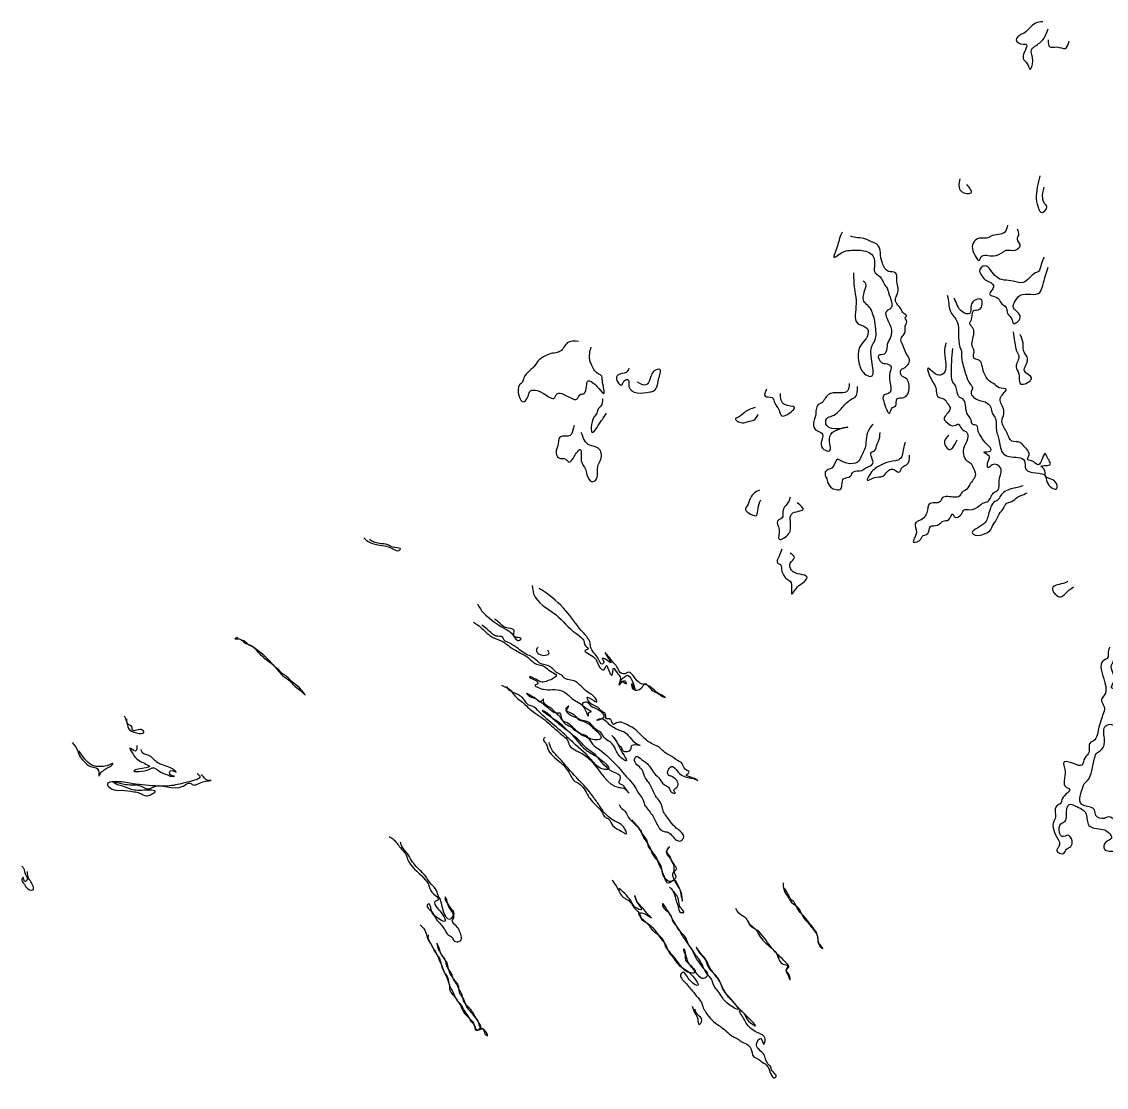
# Model space of a CAD drawing. Header units: metres. Extents: x 0 to 100, y 0 to 141.
# Drawn here: x 40.4 to 59.73, y 116.03 to 135.02 of the extents above; entities that cross this region are included whole.
import ezdxf

# ---------------------------------------------------------------- set-up
doc = ezdxf.new("R2010")
doc.units = ezdxf.units.M

msp = doc.modelspace()

# ---------------------------------------------------------------- linework, layer by layer
for points in [[(58.6, 135.025), (58.475, 135), (58.275, 134.825), (58.225, 134.8), (58.125, 134.7), (58.25, 134.625), (58.3, 134.625), (58.25, 134.375), (58.325, 134.275), (58.375, 134.175), (58.425, 134.325), (58.4, 134.525), (58.55, 134.65), (58.7, 134.9)], [(58.7, 134.7), (58.725, 134.575), (58.85, 134.575), (59, 134.55), (59.075, 134.675)], [(58.55, 132.275), (58.525, 132.175), (58.5, 131.775), (58.525, 131.7), (58.575, 131.625), (58.675, 131.725), (58.625, 131.8), (58.6, 131.875), (58.625, 132.075)], [(57.125, 132.225), (57.15, 132), (57.325, 131.975), (57.25, 132.125)], [(57.975, 131.4), (57.925, 131.275), (57.675, 131.2), (57.625, 131.175), (57.425, 131.15), (57.35, 131.05), (57.375, 130.9), (57.475, 130.775), (57.5, 130.825), (57.725, 130.85), (57.9, 130.925), (57.95, 130.95), (58.1, 130.95), (58.15, 130.975), (58.2, 131.025), (58.15, 131.15), (58.175, 131.225), (58.15, 131.325)], [(55.025, 131.275), (55, 131.225), (54.925, 130.975), (54.875, 130.825), (55.05, 130.925), (55.2, 130.95), (55.35, 130.95), (55.475, 130.925), (55.575, 130.85), (55.6, 130.65), (55.6, 130.575), (55.7, 130.475), (55.75, 130.4), (55.775, 130.35), (55.825, 130.275), (55.85, 130.2), (55.875, 129.9), (55.825, 129.875), (55.875, 129.625), (55.9, 129.45), (55.85, 129.325), (55.825, 129.25), (55.775, 129.1), (55.675, 129.075), (55.725, 128.95), (55.825, 128.925), (55.9, 128.875), (55.875, 128.775), (55.85, 128.4), (55.775, 128.375), (55.775, 128.225), (55.875, 128.05), (55.925, 128.15), (55.975, 128.175), (56, 128.3), (56.125, 128.325), (56.15, 128.675), (56.1, 128.7), (56.075, 128.825), (56.125, 128.85), (56.225, 129), (56.175, 129.1), (56.1, 129.275), (56.075, 129.375), (56.125, 129.45), (56.15, 129.525), (56.15, 129.6), (56.175, 129.7), (56.15, 129.75), (56.175, 129.775), (56.125, 129.825), (56.075, 129.9), (56, 130), (55.975, 130.05), (56.025, 130.225), (56, 130.4), (55.975, 130.55), (55.85, 130.575), (55.75, 130.7), (55.725, 130.775), (55.7, 130.95), (55.675, 131.025), (55.5, 131.125), (55.45, 131.15), (55.3, 131.175), (55.175, 131.2)], [(58.625, 130.825), (58.575, 130.7), (58.525, 130.575), (58.475, 130.55), (58.25, 130.375), (58.075, 130.4), (57.775, 130.475), (57.75, 130.5), (57.65, 130.625), (57.575, 130.675), (57.475, 130.575), (57.5, 130.525), (57.575, 130.425), (57.675, 130.375), (57.725, 130.3), (57.65, 130.175), (57.825, 130.075), (57.85, 130.025), (57.95, 129.925), (57.975, 129.825), (58.05, 129.725), (58.075, 129.65), (58.2, 129.75), (58.15, 129.85), (58.075, 129.95), (58.1, 130.025), (58.2, 130.15), (58.55, 130.2), (58.6, 130.325), (58.65, 130.5), (58.7, 130.65)], [(55.225, 130.55), (55.25, 130.225), (55.275, 130), (55.3, 129.65), (55.45, 129.575), (55.475, 129.55), (55.475, 129.425), (55.45, 129.375), (55.35, 129.25), (55.325, 128.95), (55.425, 128.75), (55.525, 128.7), (55.55, 129.225), (55.6, 129.325), (55.625, 129.4), (55.625, 129.55), (55.6, 129.725), (55.575, 129.8), (55.55, 129.875), (55.5, 129.95), (55.425, 130.025), (55.425, 130.225), (55.45, 130.35), (55.4, 130.4)], [(56.9, 130.15), (56.925, 130), (56.95, 129.875), (56.975, 129.825), (57.05, 129.725), (57.075, 129.675), (57.125, 129.225), (57.15, 129.15), (57.15, 129.075), (57.175, 128.925), (57.25, 128.675), (57.3, 128.575), (57.35, 128.5), (57.325, 128.425), (57.475, 128.275), (57.575, 128.25), (57.675, 128.15), (57.7, 128.05), (57.75, 127.975), (57.775, 127.75), (57.8, 127.65), (57.825, 127.55), (57.9, 127.325), (58, 127.275), (58.275, 127.2), (58.3, 127.05), (58.65, 126.925), (58.675, 126.825), (58.85, 126.7), (58.825, 126.825), (58.65, 126.925), (58.625, 127.05), (58.575, 127.1), (58.725, 127.125), (58.675, 127.275), (58.65, 127.325), (58.525, 127.125), (58.4, 127.2), (58.325, 127.225), (58.35, 127.275), (58.25, 127.475), (58.2, 127.525), (58.05, 127.55), (57.975, 127.675), (57.95, 127.725), (57.875, 127.925), (57.9, 128), (57.9, 128.125), (57.85, 128.325), (57.95, 128.475), (57.825, 128.5), (57.725, 128.575), (57.675, 128.6), (57.575, 128.725), (57.55, 128.775), (57.45, 129), (57.375, 129.025), (57.375, 129.175), (57.35, 129.225), (57.375, 129.475), (57.35, 129.575), (57.3, 129.65), (57.325, 129.7), (57.375, 129.875), (57.475, 129.9), (57.5, 130.075), (57.375, 130.05), (57.325, 129.975), (57.3, 129.825), (57.175, 129.85), (57.075, 129.975), (57.025, 130.1)], [(58.075, 129.5), (58.1, 129.325), (58.15, 129.125), (58.175, 129.075), (58.125, 128.875), (58.175, 128.75), (58.2, 128.575), (58.375, 128.625), (58.4, 128.675), (58.275, 128.8), (58.3, 128.9), (58.325, 129.05), (58.275, 129.125), (58.25, 129.3), (58.2, 129.45)], [(50.325, 129.325), (50.125, 129.3), (50, 129.15), (49.925, 129.125), (49.8, 129.1), (49.7, 129.05), (49.6, 128.975), (49.55, 128.9), (49.45, 128.8), (49.35, 128.675), (49.325, 128.6), (49.275, 128.55), (49.35, 128.25), (49.425, 128.35), (49.45, 128.425), (49.7, 128.4), (49.9, 128.325), (49.925, 128.375), (50.175, 128.325), (50.3, 128.3), (50.35, 128.375), (50.425, 128.4), (50.5, 128.625), (50.6, 128.575), (50.65, 128.525), (50.775, 128.4), (50.75, 128.625), (50.725, 128.725), (50.675, 128.75), (50.55, 128.925), (50.525, 129), (50.55, 129.225)], [(56.875, 129.3), (56.85, 129.125), (56.825, 128.75), (56.75, 128.725), (56.55, 128.85), (56.6, 128.675), (56.7, 128.475), (56.725, 128.35), (56.875, 128.275), (56.9, 128.225), (56.95, 128.15), (56.925, 128.075), (56.85, 127.925), (56.875, 127.9), (57.025, 127.825), (57.1, 127.85), (57.15, 127.775), (57.25, 127.7), (57.25, 127.55), (57.2, 127.45), (57.25, 127.2), (57.325, 127.15), (57.35, 127.1), (57.4, 126.95), (57.3, 126.775), (57.225, 126.675), (57.175, 126.65), (57.125, 126.575), (57, 126.55), (56.8, 126.525), (56.775, 126.475), (56.575, 126.425), (56.55, 126.35), (56.475, 126.175), (56.325, 126.075), (56.35, 125.925), (56.3, 125.75), (56.425, 125.8), (56.45, 125.85), (56.55, 125.9), (56.6, 126.025), (56.725, 126.05), (56.825, 126.125), (56.925, 126.15), (57, 126.25), (57.025, 126.2), (57.15, 126.25), (57.2, 126.325), (57.3, 126.325), (57.475, 126.4), (57.55, 126.45), (57.625, 126.475), (57.675, 126.55), (57.725, 126.625), (57.8, 126.675), (57.825, 126.85), (57.85, 127.075), (57.7, 127.125), (57.625, 127.075), (57.625, 127.175), (57.65, 127.275), (57.55, 127.35), (57.675, 127.375), (57.6, 127.5), (57.575, 127.525), (57.475, 127.675), (57.45, 127.725), (57.425, 127.825), (57.35, 127.85), (57.325, 127.925), (57.25, 128.05), (57.175, 128.3), (57.125, 128.325), (57.075, 128.425), (57.05, 128.525), (57, 128.6), (56.975, 128.725), (57, 129.2)], [(51.225, 128.85), (51.175, 128.775), (51.025, 128.725), (51, 128.675), (51.1, 128.55), (51.125, 128.6), (51.2, 128.65), (51.225, 128.525), (51.6, 128.425), (51.675, 128.45), (51.725, 128.525), (51.75, 128.65), (51.775, 128.825), (51.675, 128.8), (51.625, 128.725), (51.525, 128.55), (51.375, 128.6)], [(53.675, 128.475), (53.65, 128.35), (53.775, 128.325), (53.825, 128.225), (53.875, 128.15), (53.9, 128.1), (53.95, 128), (54.05, 128.025), (54.175, 128.15), (54, 128.2), (53.925, 128.4)], [(55.15, 128.575), (55.125, 128.45), (54.825, 128.4), (54.775, 128.375), (54.65, 128.225), (54.6, 128.2), (54.55, 128), (54.525, 127.925), (54.55, 127.75), (54.6, 127.725), (54.675, 127.675), (54.65, 127.525), (54.7, 127.4), (54.8, 127.375), (54.8, 127.55), (54.85, 127.7), (55.125, 127.8), (54.75, 127.825), (54.75, 127.95), (54.85, 128), (55.05, 128.175), (55.125, 128.25), (55.2, 128.3), (55.25, 128.325), (55.3, 128.525)], [(50.75, 128.3), (50.725, 128.175), (50.675, 128.125), (50.65, 128.05), (50.6, 127.975), (50.575, 127.7), (50.675, 127.825), (50.725, 127.9), (50.775, 127.975), (50.825, 128.05)], [(53.475, 128.15), (53.4, 128.125), (53.3, 128.075), (53.175, 127.975), (53.125, 127.95), (53.275, 127.875), (53.35, 127.9), (53.45, 127.925), (53.525, 128.025)], [(50.25, 127.825), (50.225, 127.75), (50.175, 127.65), (50, 127.625), (49.95, 127.45), (49.925, 127.375), (49.975, 127.25), (50.1, 127.225), (50.15, 127.175), (50.25, 127.275), (50.3, 127.35), (50.35, 127.4), (50.375, 127.2), (50.45, 127.05), (50.475, 126.95), (50.575, 126.825), (50.625, 126.85), (50.675, 127.125), (50.725, 127.225), (50.675, 127.425), (50.525, 127.475), (50.375, 127.7)], [(55.575, 127.85), (55.475, 127.7), (55.45, 127.525), (55.425, 127.4), (55.375, 127.3), (55.325, 127.2), (55, 127.2), (54.95, 127.225), (54.85, 127.075), (54.8, 127.05), (54.725, 127), (54.75, 126.875), (54.825, 126.725), (55, 126.7), (55.05, 126.875), (55.175, 126.925), (55.225, 127), (55.375, 127.025), (55.45, 127.075), (55.575, 127.15), (55.55, 127.35), (55.6, 127.375), (55.65, 127.5), (55.675, 127.55), (55.7, 127.7)], [(56.925, 127.65), (56.85, 127.55), (56.925, 127.4), (57.075, 127.575)], [(56.15, 127.525), (56.125, 127.45), (56.05, 127.225), (55.975, 127.2), (55.775, 127.15), (55.725, 127.125), (55.55, 127), (55.475, 126.85), (55.6, 126.9), (55.75, 126.925), (55.925, 127.05), (56.05, 127), (56.075, 127.05), (56.125, 127.1), (56.175, 127.125), (56.225, 127.3)], [(53.55, 126.675), (53.5, 126.65), (53.375, 126.5), (53.35, 126.425), (53.3, 126.325), (53.35, 126.275), (53.5, 126.225), (53.525, 126.35), (53.575, 126.5)], [(58.25, 126.75), (58.15, 126.725), (57.925, 126.65), (57.85, 126.575), (57.8, 126.5), (57.75, 126.475), (57.675, 126.375), (57.65, 126.3), (57.575, 126.1), (57.55, 126.075), (57.35, 125.9), (57.4, 125.875), (57.575, 125.9), (57.675, 125.975), (57.7, 126.025), (57.775, 126.15), (57.825, 126.25), (57.9, 126.35), (57.925, 126.4), (57.975, 126.45), (58.05, 126.475), (58.15, 126.55), (58.2, 126.575), (58.325, 126.625)], [(54.1, 126.55), (54.075, 126.475), (54, 126.375), (53.975, 126.325), (53.95, 126.175), (53.875, 126.125), (53.9, 125.975), (53.9, 125.8), (54.075, 125.9), (54.1, 125.95), (54.125, 126.25), (54.25, 126.3), (54.325, 126.325), (54.225, 126.45)], [(46.5, 125.825), (46.55, 125.775), (46.65, 125.725), (46.75, 125.7), (46.9, 125.675), (47.025, 125.625), (47.125, 125.6), (47.15, 125.625), (47.05, 125.65), (46.925, 125.7), (46.775, 125.725), (46.675, 125.75), (46.6, 125.8)], [(53.95, 125.625), (53.9, 125.5), (53.875, 125.375), (53.925, 125.35), (53.95, 125.225), (53.975, 125.175), (54.025, 125.1), (54.1, 125.05), (54.125, 124.825), (54.25, 124.975), (54.325, 125.025), (54.4, 125.125), (54.275, 125.175), (54.125, 125.25), (54.1, 125.375), (54.175, 125.475), (54.1, 125.55)], [(49.5, 124.975), (49.525, 124.825), (49.925, 124.45), (50.275, 124.125), (50.425, 123.975), (50.45, 123.9), (50.5, 123.85), (50.45, 123.825), (50.6, 123.7), (50.65, 123.625), (50.775, 123.475), (50.8, 123.5), (50.825, 123.55), (50.85, 123.5), (50.925, 123.375), (50.95, 123.5), (51.025, 123.4), (51.075, 123.325), (51.05, 123.2), (51.075, 123.225), (51.15, 123.275), (51.175, 123.225), (51.125, 123.25), (51.075, 123.275), (51.15, 123.35), (51.2, 123.375), (51.325, 123.125), (51.275, 123.225), (51.275, 123.175), (51.3, 123.125), (51.45, 123.15), (51.5, 123.225), (51.65, 123.1), (51.7, 123.075), (51.825, 123), (51.875, 122.975), (51.8, 123.025), (51.75, 123.05), (51.6, 123.175), (51.55, 123.2), (51.45, 123.225), (51.4, 123.25), (51.2, 123.425), (51.15, 123.4), (51.05, 123.45), (51.025, 123.5), (50.95, 123.6), (50.8, 123.775), (50.875, 123.65), (50.9, 123.6), (50.825, 123.65), (50.775, 123.675), (50.75, 123.675), (50.775, 123.625), (50.75, 123.575), (50.675, 123.675), (50.6, 123.775), (50.55, 123.85), (50.525, 123.975), (50.5, 124.025), (50.375, 124.175), (50.1, 124.525), (49.7, 124.875), (49.625, 124.925)], [(59.05, 125.05), (59, 125.025), (58.775, 124.925), (58.9, 124.775), (59.05, 124.875), (59.15, 124.95)], [(48.525, 124.65), (48.55, 124.6), (48.825, 124.325), (48.975, 124.225), (49.15, 124.1), (49.275, 124), (49.3, 124.025), (49.225, 124.05), (49.175, 124.075), (49.175, 124.175), (49.025, 124.225), (48.9, 124.325), (48.825, 124.375)], [(48.45, 124.325), (48.525, 124.275), (48.725, 124.1), (48.8, 124.05), (48.975, 123.975), (49.05, 123.925), (49.15, 123.85), (49.2, 123.825), (49.325, 123.75), (49.375, 123.725), (49.5, 123.625), (49.575, 123.575), (49.675, 123.55), (49.725, 123.525), (49.825, 123.45), (49.925, 123.375), (49.775, 123.275), (49.675, 123.25), (49.525, 123.325), (49.45, 123.35), (49.475, 123.325), (49.575, 123.275), (49.6, 123.225), (49.55, 123.2), (49.625, 123.15), (49.7, 123.125), (50.025, 123.1), (50.075, 123.075), (50.225, 122.95), (50.45, 122.75), (50.5, 122.65), (50.525, 122.725), (50.55, 122.725), (50.475, 122.775), (50.4, 122.875), (50.475, 122.9), (50.525, 122.85), (50.6, 122.8), (50.75, 122.7), (50.775, 122.625), (50.65, 122.575), (50.7, 122.6), (50.875, 122.5), (50.95, 122.45), (51.05, 122.4), (51.125, 122.375), (51.375, 122.15), (51.425, 122.125), (51.275, 122.125), (51.25, 122.05), (51.125, 122.025), (51.1, 122.075), (51.05, 122.125), (51, 122.2), (50.925, 122.3), (51, 122.2), (51.05, 122.1), (51.175, 121.85), (51.025, 121.975), (50.95, 122.125), (50.9, 122.175), (50.775, 122.275), (50.7, 122.375), (50.65, 122.4), (50.525, 122.525), (50.475, 122.55), (50.375, 122.575), (50.325, 122.6), (50.125, 122.775), (50.15, 122.825), (50.1, 122.775), (50.2, 122.7), (50.35, 122.575), (50.425, 122.55), (50.6, 122.425), (50.725, 122.25), (50.525, 122.25), (50.45, 122.3), (50.375, 122.325), (50.3, 122.375), (50.125, 122.525), (50.025, 122.6), (50, 122.7), (49.95, 122.7), (49.85, 122.775), (49.775, 122.825), (49.7, 122.925), (49.7, 122.95), (49.65, 122.9), (49.6, 122.925), (49.45, 123.025), (49.4, 123.05), (49.45, 123), (49.525, 122.975), (49.65, 122.9), (49.75, 122.825), (49.875, 122.725), (49.925, 122.7), (50, 122.625), (50.05, 122.55), (50.15, 122.475), (50.2, 122.45), (50.25, 122.4), (50.3, 122.375), (50.4, 122.3), (50.475, 122.275), (50.575, 122.15), (50.7, 122.05), (50.95, 121.825), (51.025, 121.75), (51.15, 121.6), (51.35, 121.35), (51.375, 121.3), (51.45, 121.2), (51.475, 121.15), (51.5, 121.075), (51.55, 121), (51.675, 120.825), (51.7, 120.775), (51.825, 120.6), (51.925, 120.575), (52.1, 120.425), (52.15, 120.425), (52.2, 120.5), (52.1, 120.625), (51.9, 120.85), (51.85, 120.925), (51.825, 121), (51.775, 121.125), (51.7, 121.225), (51.675, 121.275), (51.625, 121.375), (51.6, 121.425), (51.55, 121.5), (51.5, 121.575), (51.475, 121.65), (51.45, 121.7), (51.325, 121.875), (51.35, 121.925), (51.45, 121.875), (51.575, 121.775), (51.625, 121.7), (51.7, 121.6), (51.775, 121.525), (51.825, 121.45), (51.95, 121.35), (51.975, 121.3), (52.05, 121.275), (52.025, 121.325), (52.075, 121.375), (52.1, 121.425), (51.975, 121.575), (51.925, 121.6), (51.975, 121.75), (52.1, 121.65), (52.2, 121.575), (52.3, 121.55), (52.4, 121.525), (52.45, 121.5), (52.35, 121.55), (52.25, 121.6), (52.3, 121.65), (52.225, 121.7), (52.175, 121.8), (52.1, 121.85), (51.95, 121.95), (51.9, 121.975), (51.75, 122.1), (51.7, 122.125), (51.6, 122.175), (51.5, 122.25), (51.275, 122.45), (51.225, 122.475), (51, 122.525), (50.95, 122.5), (50.875, 122.6), (50.825, 122.6), (50.8, 122.7), (50.75, 122.725), (50.675, 122.8), (50.625, 122.825), (50.5, 122.925), (50.475, 122.975), (50.6, 122.925), (50.65, 122.9), (50.6, 123), (50.525, 123.05), (50.325, 123.225), (50.25, 123.275), (50.125, 123.3), (50.075, 123.325), (50.025, 123.375), (49.975, 123.4), (49.825, 123.525), (49.775, 123.55), (49.675, 123.575), (49.625, 123.6), (49.5, 123.7), (49.45, 123.725), (49.35, 123.775), (49.25, 123.85), (49.175, 123.9), (49.1, 123.95), (49, 124), (48.975, 124.05), (48.85, 124.075), (48.775, 124.125), (48.6, 124.275)], [(44.25, 124.05), (44.2, 124.025), (44.275, 124.025), (44.375, 123.95), (44.45, 123.925), (44.5, 123.9), (44.975, 123.45), (45.075, 123.35), (45.15, 123.3), (45.275, 123.175), (45.375, 123.1), (45.45, 123.025), (45.35, 123.15), (45.225, 123.25), (45.125, 123.35), (45.05, 123.4), (45, 123.45), (44.825, 123.6), (44.65, 123.75), (44.525, 123.875), (44.475, 123.9), (44.35, 124)], [(49.6, 123.875), (49.575, 123.825), (49.625, 123.75), (49.8, 123.775), (49.775, 123.825)], [(59.8, 123.875), (59.775, 123.825), (59.75, 123.675), (59.7, 123.65), (59.725, 123.175), (59.7, 123.025), (59.65, 122.95), (59.7, 122.8), (59.675, 122.675), (59.65, 122.6), (59.6, 122.45), (59.575, 122.325), (59.5, 122.2), (59.45, 122.175), (59.425, 122), (59.35, 121.9), (59.3, 121.775), (59.15, 121.8), (58.975, 121.825), (59, 121.675), (59.025, 121.375), (59.075, 121.35), (58.95, 121.175), (58.925, 121.1), (58.85, 121.05), (58.825, 120.925), (58.825, 120.825), (58.8, 120.775), (58.875, 120.45), (58.9, 120.4), (58.875, 120.3), (58.85, 120.25), (58.975, 120.2), (59.025, 120.275), (59.1, 120.325), (59.125, 120.425), (59.05, 120.525), (58.95, 120.5), (58.9, 120.575), (58.925, 120.725), (59, 120.775), (59.025, 120.875), (59.075, 121.075), (59.175, 121.05), (59.375, 120.9), (59.425, 120.7), (59.525, 120.65), (59.675, 120.625), (59.775, 120.575), (59.825, 120.475), (59.725, 120.4), (59.7, 120.275), (59.9, 120.225), (59.975, 120.175), (60.15, 120.1), (60.175, 120.025), (60.25, 119.9), (60.4, 119.775), (60.425, 120.1), (60.55, 120.2), (60.575, 120.25), (60.675, 120.325), (60.7, 120.425), (60.6, 120.45), (60.575, 120.525), (60.35, 120.7), (60.3, 120.625), (60.25, 120.525), (60.275, 120.475), (60.275, 120.375), (60.225, 120.325), (60.1, 120.325), (60, 120.35), (59.975, 120.6), (59.9, 120.775), (59.775, 120.85), (59.7, 120.825), (59.55, 120.875), (59.525, 120.975), (59.35, 121.05), (59.3, 121.075), (59.325, 121.4), (59.35, 121.45), (59.4, 121.5), (59.475, 121.675), (59.525, 121.9), (59.575, 122), (59.65, 122.05), (59.7, 122.25), (59.725, 122.475), (59.825, 122.5), (59.9, 122.45), (59.925, 122.275), (59.95, 121.925), (59.925, 121.85), (59.95, 121.675), (60.025, 121.725), (60.075, 121.85), (60.1, 121.975), (60.075, 122.225), (60.05, 122.35), (60, 122.475), (60.025, 122.65), (60.05, 122.9), (60.025, 123), (59.975, 123.125), (59.825, 123.15), (59.875, 123.275), (59.85, 123.425), (59.825, 123.55), (59.85, 123.6), (59.9, 123.725)], [(48.95, 123.2), (49, 123.175), (49.125, 123.1), (49.175, 123.025), (49.35, 122.875), (49.375, 122.85), (49.55, 122.7), (49.625, 122.65), (49.875, 122.45), (50.075, 122.275), (50.125, 122.225), (50.15, 122.15), (50.35, 122), (50.55, 121.85), (51.05, 121.375), (51.15, 121.35), (51.225, 121.275), (51.15, 121.375), (51.1, 121.425), (51.05, 121.45), (51.075, 121.55), (50.95, 121.65), (50.575, 122), (50.5, 122.05), (50.325, 122.225), (50.175, 122.35), (49.95, 122.55), (49.875, 122.6), (49.825, 122.65), (49.725, 122.725), (49.675, 122.75), (49.775, 122.675), (50.05, 122.45), (50.175, 122.35), (50.45, 122.05), (50.525, 122), (50.65, 121.925), (50.85, 121.7), (50.775, 121.7), (50.55, 121.875), (50.175, 122.225), (50.15, 122.25), (50.1, 122.3), (49.9, 122.475), (49.625, 122.725), (49.5, 122.825), (49.425, 122.85), (49.35, 122.95), (49.2, 123.05), (49.15, 123.075), (49.075, 123.125), (49.05, 123.175)], [(42.225, 122.65), (42.275, 122.525), (42.325, 122.4), (42.575, 122.375), (42.55, 122.4), (42.375, 122.4), (42.35, 122.475), (42.3, 122.5), (42.275, 122.6)], [(49.725, 122.275), (49.7, 122.225), (49.75, 122.15), (49.775, 122.075), (50, 121.825), (50.15, 121.65), (50.275, 121.475), (50.325, 121.45), (50.5, 121.225), (50.55, 121.15), (50.75, 120.925), (50.8, 120.85), (50.875, 120.8), (50.9, 120.75), (51.125, 120.575), (51.175, 120.55), (51.125, 120.675), (50.975, 120.775), (50.75, 120.975), (50.7, 121.05), (50.575, 121.225), (50.5, 121.325), (50.175, 121.675), (50.025, 121.85), (49.825, 122.1), (49.8, 122.175)], [(41.3, 122.175), (41.4, 122.025), (41.425, 121.95), (41.5, 121.85), (41.625, 121.75), (41.725, 121.725), (41.775, 121.65), (41.775, 121.575), (41.8, 121.625), (41.85, 121.675), (41.925, 121.725), (41.975, 121.75), (42.025, 121.8), (41.95, 121.775), (41.825, 121.75), (41.725, 121.75), (41.65, 121.775), (41.425, 122.025)], [(42.45, 122.125), (42.425, 122.025), (42.325, 122.075), (42.35, 122.025), (42.5, 121.85), (42.675, 121.75), (42.475, 121.7), (42.4, 121.675), (42.675, 121.7), (42.725, 121.725), (42.875, 121.65), (42.925, 121.625), (43, 121.6), (43.075, 121.575), (43.125, 121.575), (43.05, 121.6), (43.05, 121.675), (43.15, 121.65), (43.1, 121.7), (43.05, 121.725), (42.925, 121.775), (42.85, 121.8), (42.7, 121.925), (42.65, 121.95), (42.575, 121.975), (42.525, 122.05)], [(43.525, 121.625), (43.575, 121.575), (43.375, 121.475), (43.275, 121.45), (43, 121.4), (42.55, 121.425), (42.325, 121.45), (42.175, 121.475), (41.925, 121.425), (42, 121.35), (42.175, 121.325), (42.4, 121.3), (42.5, 121.275), (42.625, 121.225), (42.7, 121.25), (42.775, 121.3), (42.575, 121.325), (42.325, 121.35), (42.2, 121.4), (42.1, 121.425), (42.025, 121.475), (42.15, 121.45), (42.325, 121.425), (42.525, 121.4), (42.675, 121.35), (42.725, 121.375), (43.275, 121.4), (43.4, 121.45), (43.45, 121.425), (43.625, 121.475), (43.775, 121.5), (43.725, 121.5), (43.65, 121.55), (43.6, 121.6)], [(51.05, 121.075), (51.075, 121.025), (51.175, 120.925), (51.2, 120.875), (51.4, 120.65), (51.45, 120.575), (51.475, 120.5), (51.525, 120.425), (51.575, 120.35), (51.6, 120.3), (51.625, 120.225), (51.65, 120.175), (51.75, 120.05), (51.8, 119.95), (51.825, 119.825), (51.85, 119.775), (51.925, 119.675), (52.025, 119.725), (52.1, 119.625), (52.125, 119.575), (52.15, 119.475), (52.175, 119.35), (52.15, 119.525), (52.125, 119.575), (52.05, 119.7), (52.025, 119.875), (52.075, 119.925), (52.05, 119.975), (52, 120.05), (51.975, 120.1), (51.9, 120.25), (51.95, 120.325), (51.9, 120.25), (51.95, 120.15), (51.975, 120.075), (52.025, 119.975), (52.025, 119.875), (52.05, 119.825), (52.05, 119.75), (51.95, 119.7), (51.85, 119.8), (51.825, 119.875), (51.775, 119.975), (51.75, 120.025), (51.725, 120.1), (51.7, 120.15), (51.625, 120.25), (51.575, 120.325), (51.55, 120.425), (51.5, 120.5), (51.4, 120.65), (51.275, 120.8)], [(46.95, 120.5), (47.025, 120.45), (47.15, 120.3), (47.25, 120.175), (47.275, 120.1), (47.3, 120.05), (47.6, 119.725), (47.65, 119.65), (47.675, 119.575), (47.775, 119.45), (47.825, 119.375), (47.775, 119.35), (47.875, 119.15), (47.925, 119.075), (47.95, 119), (47.775, 119.075), (47.7, 119.2), (47.65, 119.3), (47.625, 119.275), (47.7, 119.175), (47.775, 119.05), (47.9, 118.9), (47.95, 118.825), (48, 118.75), (48.075, 118.7), (48.1, 118.65), (48.175, 118.625), (48.225, 118.65), (48.2, 118.825), (48.175, 118.875), (48.075, 119), (48.1, 119.05), (48.025, 119.225), (48, 119.275), (47.975, 119.375), (47.95, 119.425), (47.95, 119.375), (47.975, 119.325), (48.025, 119.25), (48.1, 119.125), (48.025, 119.025), (47.925, 119.15), (47.85, 119.4), (47.825, 119.45), (47.8, 119.525), (47.7, 119.65), (47.625, 119.75), (47.575, 119.825), (47.525, 119.875), (47.35, 120.075), (47.275, 120.2), (47.175, 120.325), (47.15, 120.4)], [(40.4, 119.975), (40.425, 119.95), (40.475, 119.8), (40.5, 119.75), (40.45, 119.7), (40.425, 119.775), (40.4, 119.725), (40.45, 119.65), (40.475, 119.6), (40.6, 119.55), (40.575, 119.675), (40.525, 119.75), (40.5, 119.875)], [(50.925, 119.725), (50.975, 119.65), (51.05, 119.525), (51.075, 119.475), (51.15, 119.4), (51.2, 119.375), (51.325, 119.225), (51.425, 119.1), (51.45, 119.025), (51.525, 118.975), (51.8, 118.675), (51.875, 118.575), (51.95, 118.425), (52.025, 118.325), (52.1, 118.225), (52.3, 118.075), (52.45, 117.85), (52.3, 117.95), (52.175, 118.075), (52.15, 118.05), (52.225, 117.9), (52.375, 117.725), (52.475, 117.6), (52.525, 117.525), (52.55, 117.45), (52.575, 117.4), (52.8, 117.15), (52.875, 117.1), (53.1, 116.925), (53.15, 116.9), (53.225, 116.85), (53.4, 116.725), (53.45, 116.575), (53.5, 116.55), (53.575, 116.5), (53.65, 116.45), (53.725, 116.35), (53.75, 116.275), (53.825, 116.2), (53.85, 116.225), (53.775, 116.325), (53.75, 116.4), (53.7, 116.45), (53.625, 116.625), (53.5, 116.8), (53.575, 116.9), (53.625, 116.8), (53.65, 116.9), (53.525, 117), (53.475, 117.025), (53.3, 117.2), (53.275, 117.25), (53.2, 117.4), (53.25, 117.375), (53.325, 117.25), (53.475, 117.125), (53.225, 117.4), (53.2, 117.425), (53.025, 117.625), (52.925, 117.75), (52.875, 117.85), (52.85, 117.9), (52.725, 118.075), (52.675, 118.15), (52.6, 118.3), (52.5, 118.425), (52.425, 118.525), (52.45, 118.475), (52.55, 118.35), (52.6, 118.275), (52.625, 118.2), (52.675, 118.125), (52.825, 117.95), (52.85, 117.9), (52.9, 117.775), (52.95, 117.7), (53.125, 117.5), (53.175, 117.425), (53.05, 117.475), (52.825, 117.725), (52.725, 117.875), (52.7, 117.95), (52.6, 118.075), (52.55, 118.175), (52.5, 118.275), (52.425, 118.375), (52.325, 118.525), (52.275, 118.6), (52.25, 118.675), (52.125, 118.825), (52.05, 118.95), (52, 119.025), (51.95, 119.125), (51.9, 119.2), (51.825, 119.3), (51.825, 119.275), (51.9, 119.175), (51.975, 119.075), (52, 119), (52.05, 118.925), (52.125, 118.825), (52.15, 118.775), (52.25, 118.625), (52.3, 118.55), (52.35, 118.475), (52.375, 118.425), (52.425, 118.325), (52.475, 118.25), (52.575, 118.125), (52.625, 118.05), (52.575, 117.975), (52.4, 118.1), (52.275, 118.275), (52.25, 118.35), (52.225, 118.45), (52.2, 118.5), (52.2, 118.45), (52.225, 118.4), (52.225, 118.325), (52.275, 118.25), (52.4, 118.075), (52.3, 118.075), (52.125, 118.225), (52.05, 118.325), (51.925, 118.475), (51.875, 118.55), (51.85, 118.625), (51.8, 118.7), (51.65, 118.825), (51.575, 118.925), (51.425, 119.075), (51.4, 119.125), (51.55, 119.1), (51.625, 119.05), (51.6, 119.075), (51.575, 119.1), (51.425, 119.275), (51.35, 119.375), (51.325, 119.45), (51.35, 119.375), (51.425, 119.25), (51.45, 119.2), (51.325, 119.25), (51.275, 119.325), (51.05, 119.575)], [(51.95, 119.6), (51.975, 119.575), (52.05, 119.425), (52.075, 119.325), (52.1, 119.25), (52.15, 119.15), (52.2, 119.15), (52.175, 119.2), (52.125, 119.275), (52.1, 119.4), (52.075, 119.45), (52.025, 119.525)], [(53.975, 119.675), (53.975, 119.625), (54.025, 119.475), (54.075, 119.4), (54.125, 119.325), (54.225, 119.25), (54.325, 119.075), (54.45, 118.925), (54.525, 118.825), (54.575, 118.75), (54.6, 118.625), (54.625, 118.575), (54.675, 118.5), (54.65, 118.525), (54.6, 118.625), (54.575, 118.775), (54.525, 118.85), (54.325, 119.1), (54.3, 119.125), (54.225, 119.225), (54.175, 119.325), (54.1, 119.4), (54.075, 119.45), (54, 119.575)], [(53.125, 119.225), (53.15, 119.175), (53.325, 119.025), (53.35, 118.975), (53.5, 118.825), (53.525, 118.775), (53.725, 118.55), (53.875, 118.375), (53.975, 118.225), (54.05, 118.2), (54.025, 118.1), (54.05, 118.05), (54.1, 117.95), (54.1, 117.975), (54.05, 118.075), (54.025, 118.125), (54.075, 118.175), (54.05, 118.225), (53.875, 118.4), (53.725, 118.575), (53.475, 118.85), (53.4, 118.9), (53.35, 119)], [(47.5, 118.925), (47.6, 118.8), (47.625, 118.7), (47.65, 118.65), (47.7, 118.575), (47.725, 118.525), (47.8, 118.4), (47.825, 118.35), (47.85, 118.275), (47.875, 118.225), (47.925, 118.1), (47.95, 118.05), (48, 117.925), (48.025, 117.85), (48.025, 117.775), (48.05, 117.725), (48.15, 117.6), (48.2, 117.525), (48.25, 117.425), (48.275, 117.375), (48.45, 117.175), (48.475, 117.1), (48.5, 117.05), (48.625, 117.075), (48.65, 117), (48.7, 116.95), (48.65, 117.05), (48.575, 117.1), (48.55, 117.175), (48.475, 117.3), (48.45, 117.35), (48.325, 117.5), (48.275, 117.575), (48.25, 117.675), (48.2, 117.775), (48.15, 117.875), (48.1, 117.95), (48.075, 118.025), (48.05, 118.075), (48, 118.15), (47.975, 118.2), (47.95, 118.3), (47.9, 118.375), (47.85, 118.475), (47.825, 118.55), (47.8, 118.6), (47.825, 118.5), (47.85, 118.45), (47.925, 118.325), (47.975, 118.25), (48, 118.15), (48.025, 118.075), (48.125, 117.925), (48.175, 117.85), (48.2, 117.725), (48.225, 117.675), (48.275, 117.6), (48.3, 117.55), (48.325, 117.475), (48.4, 117.375), (48.5, 117.25), (48.55, 117.175), (48.575, 117.1), (48.525, 117.05), (48.475, 117.125), (48.4, 117.225), (48.375, 117.275), (48.275, 117.425), (48.25, 117.475), (48.15, 117.6), (48.125, 117.65), (48.05, 117.8), (48.025, 117.85), (48, 117.975), (47.975, 118.025), (47.925, 118.1), (47.9, 118.15), (47.875, 118.25), (47.85, 118.325), (47.75, 118.475), (47.725, 118.525), (47.675, 118.625), (47.65, 118.675), (47.65, 118.75)], [(52.35, 117.475), (52.4, 117.35), (52.45, 117.25), (52.475, 117.15), (52.525, 117.225), (52.45, 117.325), (52.4, 117.425)]]:
    msp.add_spline(points, degree=3)

doc.saveas('drawing.dxf')
